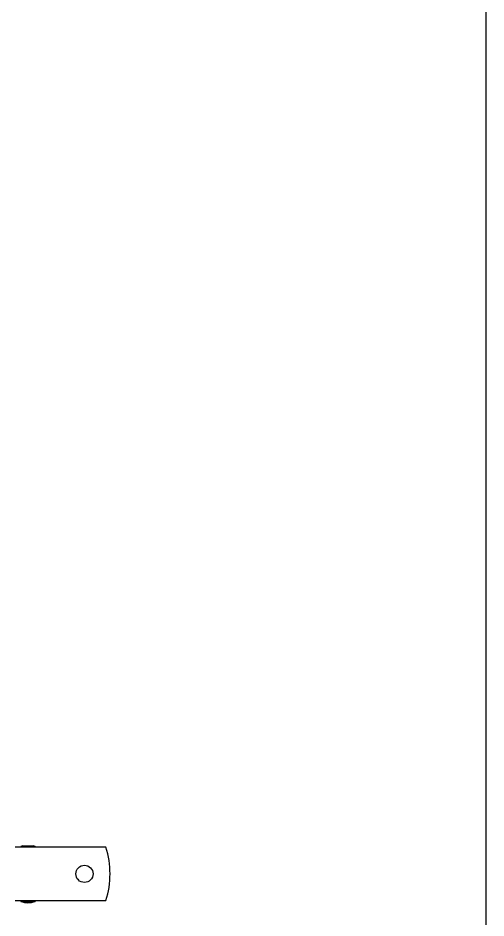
# Model space of a CAD drawing. Extents: x 1060579 to 1383165, y 581819 to 1037910.
# Drawn here: x 1274547 to 1276623, y 848023 to 852016 of the extents above; entities that cross this region are included whole.
import ezdxf

# ---------------------------------------------------------------- set-up
doc = ezdxf.new("R2010")
doc.units = 0
doc.header["$LTSCALE"] = 1000
doc.header["$MEASUREMENT"] = 0
doc.layers.add('02___PRT_ALL_AXES', color=7, linetype='Continuous')
doc.layers.add('11122', color=7, linetype='Continuous')

msp = doc.modelspace()

# ---------------------------------------------------------------- linework, layer by layer
at = {"color": 0, "linetype": 'Continuous'}
for p, q in [((1274937, 848337), (1274534.2, 848337)), ((1274559.3, 848340.6), (1274559.3, 848337)), ((1274623, 848340.6), (1274623, 848337)), ((1274534.2, 848100), (1274937, 848100)), ((1274559.3, 848100), (1274559.3, 848096.4)), ((1274623, 848100), (1274623, 848096.4))]:
    msp.add_line(p, q, dxfattribs=at)
msp.add_arc((1274560.5, 848218.5), 394.7, 342.5364, 17.4636, dxfattribs=at)
at = {"layer": '02___PRT_ALL_AXES', "color": 0, "linetype": 'Continuous'}
for p, q in [((1274568.4, 848343.5), (1274559.3, 848340.6)), ((1274559.3, 848340.6), (1274623, 848340.6)), ((1274559.3, 848340.6), (1274559.3, 848337)), ((1274568.4, 848343.5), (1274613.9, 848343.5)), ((1274613.9, 848343.5), (1274623, 848340.6)), ((1274623, 848340.6), (1274623, 848337)), ((1274559.3, 848100), (1274559.3, 848096.4)), ((1274623, 848100), (1274623, 848096.4)), ((1274559.3, 848096.4), (1274623, 848096.4))]:
    msp.add_line(p, q, dxfattribs=at)
msp.add_circle((1274841.7, 848218.5), 38.3, dxfattribs=at)
for centre, start, end in [((1274591.1, 848255.2), 104.4775, 110.4873), ((1274591.1, 848255.2), 69.5127, 75.5225), ((1274591.1, 848181.8), 249.5127, 290.4873)]:
    msp.add_arc(centre, 91.1, start, end, dxfattribs=at)
at = {"layer": '11122'}
msp.add_lwpolyline([(1264247.2, 857423.4), (1276623.4, 857423.4), (1276623.4, 845220), (1264247.2, 845220)], close=True, dxfattribs=at)

doc.saveas('drawing.dxf')
